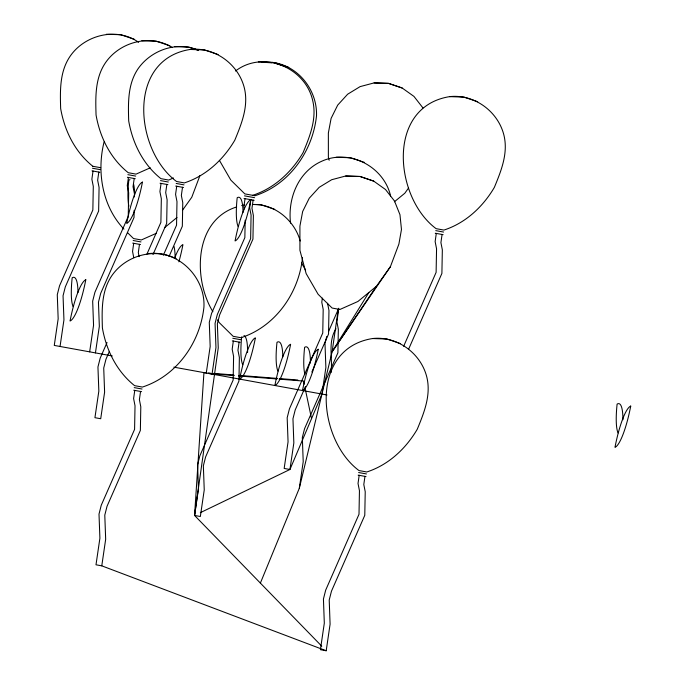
<?xml version="1.0" encoding="UTF-8"?>
<svg xmlns="http://www.w3.org/2000/svg" width="685" height="685" viewBox="0 0 685 685"><rect width="100%" height="100%" fill="white"/><g stroke="black" fill="none" stroke-linecap="round" stroke-linejoin="round"><path stroke-width="1.03" d="M134.157 210.295L134.029 217.47L100.704 293.326L98.452 302.196L99.334 326.325L95.438 352.903M134.406 196.963L134.465 193.889L133.044 186.68L134.209 178.52M245.179 220.185L244.853 237.609L211.537 313.465L209.285 322.335L210.167 346.464L206.271 373.042M321.762 646.186L194.566 515.445L203.942 372.614L206.074 372.786M338.69 308.764L336.926 322.01L338.339 329.22L337.902 352.801L304.577 428.656L302.325 437.527L303.215 461.656L299.319 488.234L260.377 583.098M239.116 342.115L237.952 350.275L239.373 357.484L238.937 381.065L205.611 456.921L203.359 465.791L204.241 489.921L200.345 516.499L194.566 515.445L218.25 347.937L217.368 323.8L219.62 314.937L252.945 239.082L253.381 215.501L251.96 208.291L253.125 200.131M93.032 171.036L91.876 179.196L93.297 186.406L92.852 209.987L59.526 285.842L57.275 294.713L58.165 318.842L54.269 345.42L112.28 355.96M98.811 172.089L97.655 180.249L99.077 187.459L98.631 211.04L65.306 286.895L63.054 295.757L63.945 319.895L60.049 346.464M128.429 177.466L127.264 185.626L128.686 192.836L128.249 216.417L94.924 292.272L92.672 301.143L93.554 325.272L89.658 351.85M133.703 243.303L132.548 251.463L133.763 257.646M139.483 244.357L138.327 252.517L139.132 256.635M161.069 183.4L159.913 191.56L161.335 198.77L160.889 222.351L146.796 254.443M134.765 390.407L133.609 398.567L135.022 405.777L134.585 429.358L101.26 505.213L99.008 514.084L99.899 538.213L95.994 564.791L101.774 565.836L326.197 650.75L330.093 624.181L329.211 600.043L331.463 591.172L364.78 515.317L365.225 491.744L363.803 484.526L364.959 476.366M166.849 184.453L165.693 192.613L167.114 199.823L166.669 223.404L153.003 254.52M140.545 391.46L139.389 399.62L140.802 406.83L140.365 430.411L107.04 506.266L104.788 515.137L105.67 539.266L101.774 565.836M176.73 186.243L175.574 194.412L176.987 201.621L176.55 225.194L163.304 255.342M182.51 187.296L181.354 195.456L182.767 202.666L182.33 226.247L169.084 256.395M245.033 198.659L243.877 206.819L244.28 208.882M250.813 199.712A46.332 9.239 -79.7 0 1 235.066 240.94A46.332 9.239 -79.7 0 1 250.813 199.712L249.657 207.872L251.078 215.081L250.633 238.663L217.316 314.518L215.064 323.388L215.946 347.518L212.05 374.087M233.337 341.061L232.172 349.222L233.594 356.431L233.157 380.012L199.832 455.867L197.58 464.738L198.462 488.867L194.566 515.445M322.352 298.146L321.779 302.222L323.192 309.432L322.755 333.013L289.43 408.868L287.178 417.739L288.06 441.868L284.164 468.446L289.943 469.49L321.976 394.072L325.872 367.494L324.99 343.365L326.745 336.463M359.18 475.321L358.024 483.482L359.445 490.691L359 514.272L325.683 590.128L323.431 598.99L324.313 623.127L320.417 649.697L326.197 650.75M436.294 233.414L435.138 241.582L436.559 248.792L436.114 272.365L403.645 346.276M442.073 234.467L440.917 242.627L442.339 249.837L441.894 273.418L408.577 349.273M299.319 488.234L332.122 351.748L338.287 309.081M331.052 372.631C332.893 357.99 327.507 342.158 336.01 328.74M302.505 257.723C298.806 293.086 275.438 326.574 240.966 337.731L233.148 336.309L219.149 322.524L217.582 319.826M104.06 142C96.611 171.918 102.279 206.356 123.934 229.115M199.926 175.591L191.774 197.263L182.638 210.038M390.373 266.756L398.893 244.1L401.47 229.458L399.963 214.696L394.492 201.013L385.501 189.514L373.71 181.114L360.062 176.49L345.66 176.011L331.66 179.727L319.193 187.33L309.26 198.213L302.659 211.494L299.919 226.118L299.927 250.316L306.144 273.589L318.114 294.267L332.114 308.044L339.931 309.466L357.887 301.494L376.373 286.347L390.373 266.756L332.122 351.748L368.89 292.478M107.031 342.551L100.198 358.109L97.946 366.98L98.837 391.109L94.932 417.687L100.712 418.732L104.608 392.162L103.726 368.033L105.978 359.163L109.394 351.379M328.526 331.574L338.775 308.233M305.459 386.58L295.209 409.921L292.957 418.792L293.839 442.921L289.943 469.49L200.345 512.663M311.872 371.989L328.535 334.066L328.971 310.485L327.558 303.275M332.122 351.748L376.373 286.347M408.466 188.127L404.809 193.238L394.363 201.792M164.914 227.386L176.97 217.513M235.494 71.017C263.014 49.851 305.322 67.318 312.702 100.558C317.052 118.616 309.868 136.178 303.104 152.618C291.647 172.089 274.411 188.238 252.671 195.319M150.229 167.834L136.058 174.127L128.232 172.706C110.379 158.423 99.933 137.248 96.054 114.986C95.506 97.219 94.958 78.261 105.387 62.883C119.687 41.802 150.52 33.591 172.355 47.582M173.425 177.963L168.707 180.061L160.881 178.639C143.019 164.357 132.573 143.182 128.694 120.92C128.146 103.152 127.607 84.186 138.036 68.817C151.102 50.014 177.252 40.732 198.573 50.39L188.829 47.085L174.495 46.623M156.454 233.251L141.333 239.964L133.515 238.543L127.615 232.746M138.653 42.35C116.981 26.724 84.597 34.789 69.99 56.453C59.569 71.822 60.109 90.788 60.657 108.555C64.536 130.809 74.982 151.993 92.843 166.275M190.087 49.457C126.28 59.706 134.885 150.572 176.542 181.491L184.359 182.912C206.108 175.822 223.336 159.673 234.801 140.202C241.565 123.762 248.741 106.209 244.391 88.142C238.526 64.21 214.79 46.734 190.087 49.457L204.49 49.936L218.138 54.56M422.936 107.905L413.945 96.397L402.146 87.997L388.506 83.373L374.104 82.902L360.104 86.618L347.637 94.222L337.705 105.105L331.103 118.385L328.363 133.001L328.372 157.207L329.185 160.239M449.651 96.628C385.843 106.877 394.449 197.742 436.105 228.662L443.931 230.083C465.672 222.993 482.908 206.844 494.364 187.373C501.129 170.933 508.313 153.38 503.963 135.313C498.089 111.381 474.354 93.905 449.651 96.628L464.053 97.107L477.702 101.731M390.596 195.961C383.96 166.738 349.941 148.748 322.292 160.992C298.335 171.259 287.554 198.376 290.56 223.164M236.693 206.93C193.709 220.416 193.033 279.36 212.898 311.735M241.694 205.603L244.691 204.806M372.537 338.536C308.729 348.776 317.335 439.642 358.991 470.561L366.817 471.982C388.558 464.892 405.794 448.744 417.251 429.272C424.015 412.832 431.199 395.279 426.849 377.212C420.975 353.28 397.24 335.804 372.537 338.536L386.939 339.007L400.588 343.63M261.79 62.335L272.031 62.669M345.728 176.028L360.062 176.49L373.71 181.114M252.902 204.49C274.651 203.787 294.55 220.373 300.218 241.009M148.191 253.638C178.331 249.948 205.491 277.194 203.933 307.06C200.234 342.431 176.867 375.919 142.394 387.068L134.577 385.646C116.715 371.364 106.269 350.189 102.39 327.927C101.842 310.159 101.294 291.202 111.723 275.824C125.62 255.514 153.962 247.465 176.105 258.707M141.846 40.698L156.18 41.151L169.829 45.775M261.73 62.326L272.013 62.669M252.859 204.481L261.088 204.746L274.736 209.37M208.206 372.957L210.338 373.119M213.54 373.376L233.799 374.969M239.133 375.389L277.528 378.42M279.66 378.582L297.795 380.012M209.721 373.667L234.244 375.603M238.517 375.937L276.911 378.959M279.043 379.13L303.575 381.065L304.234 384.191M106.389 34.25L120.791 34.721L134.44 39.345M258.391 61.873L272.793 62.344L286.441 66.967M288.745 67.387L275.105 62.763C299.653 67.395 317.369 91.019 316.513 115.731C312.814 151.102 289.447 184.59 254.974 195.739L244.845 193.898L230.845 180.121L219.397 160.341M374.104 82.902L388.506 83.373L402.146 87.997M336.292 157.276L350.694 157.747L364.334 162.371M92.86 166.284L100.669 167.697M92.484 168.236L100.31 169.657M127.881 174.666L135.698 176.088M160.53 180.6L168.347 182.022M176.182 183.452L184.008 184.873M244.494 195.859L254.614 197.7M435.754 230.622L443.572 232.044M92.013 170.848L99.839 172.269M127.401 177.278L135.228 178.699M160.05 183.212L167.876 184.633M175.711 186.063L183.529 187.484M244.014 198.47L254.144 200.311M435.275 233.234L443.101 234.655M133.155 240.503L140.982 241.925M132.685 243.115L140.502 244.536M232.789 338.262L240.606 339.683M232.309 340.873L240.135 342.294M173.853 367.151L327.01 394.98M134.217 387.607L142.043 389.029M133.746 390.219L141.564 391.64M358.64 472.522L366.458 473.943M358.161 475.133L365.987 476.554M301.46 262.937L305.621 270.13M305.125 388.369L311.547 418.638M243.004 212.384A46.332 9.239 -79.7 0 0 237.181 197.751A46.332 9.239 -79.7 0 0 238.14 226.547M133.489 183.854A46.332 9.239 -79.7 0 1 134.637 194.797M129.979 179.684A46.332 9.239 -79.7 0 0 128.814 180.164A46.332 9.239 -79.7 0 0 128.9 206.253M73.115 306.606A46.332 9.239 -79.7 0 1 72.165 277.81A46.332 9.239 -79.7 0 1 77.987 292.444M243.997 335.564A46.332 9.239 -79.7 0 1 247.585 352.569M242.721 364.711A46.332 9.239 -79.7 0 1 241.659 336.909M282.811 356.945A46.332 9.239 -79.7 0 0 276.988 342.312A46.332 9.239 -79.7 0 0 277.939 371.116M310.442 362.973A46.332 9.239 -79.7 0 0 304.611 347.329A46.332 9.239 -79.7 0 0 304.893 374.198M173.973 246.394A46.332 9.239 -79.7 0 1 175.12 258.339M174.829 257.714A46.332 9.239 -79.7 0 1 182.929 244.665A46.332 9.239 -79.7 0 1 178.879 261.824M622.93 419.759A46.332 9.239 -79.7 0 0 617.099 404.116A46.332 9.239 -79.7 0 0 618.058 432.92M142.446 182.124A46.332 9.239 -79.7 0 0 126.699 223.361A46.332 9.239 -79.7 0 0 142.446 182.124M85.796 279.771A46.332 9.239 -79.7 0 0 70.05 321A46.332 9.239 -79.7 0 0 85.796 279.771M239.647 379.105A46.332 9.239 -79.7 0 0 255.394 337.868A46.332 9.239 -79.7 0 0 239.647 379.105M274.873 385.509A46.332 9.239 -79.7 0 0 290.62 344.272A46.332 9.239 -79.7 0 0 274.873 385.509M318.251 349.29A46.332 9.239 -79.7 0 0 302.496 390.527A46.332 9.239 -79.7 0 0 318.251 349.29M630.731 406.085A46.332 9.239 -79.7 0 0 614.984 447.314A46.332 9.239 -79.7 0 0 630.731 406.085"/></g></svg>
